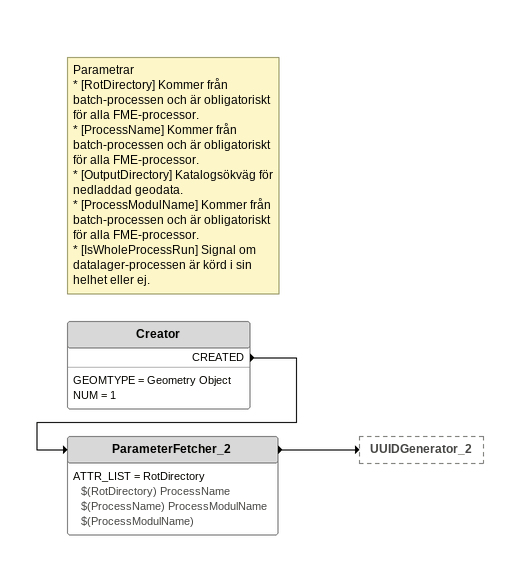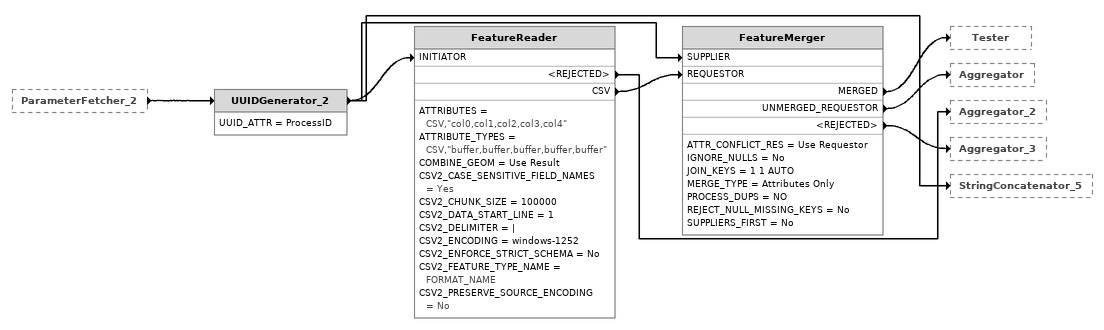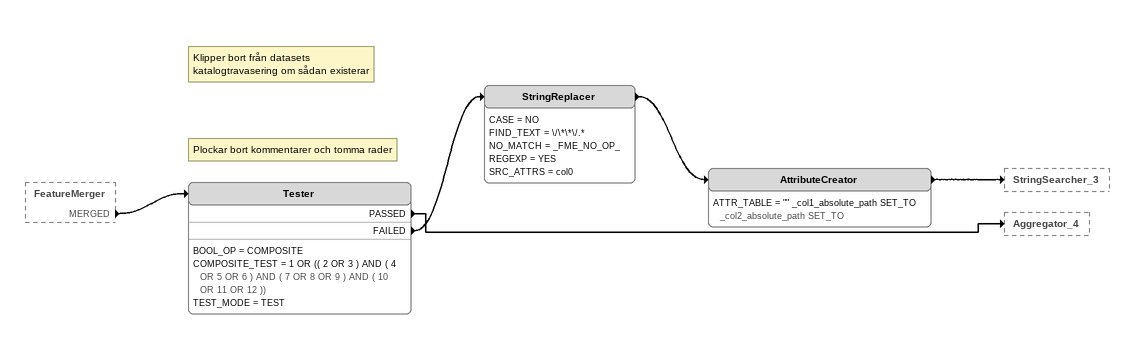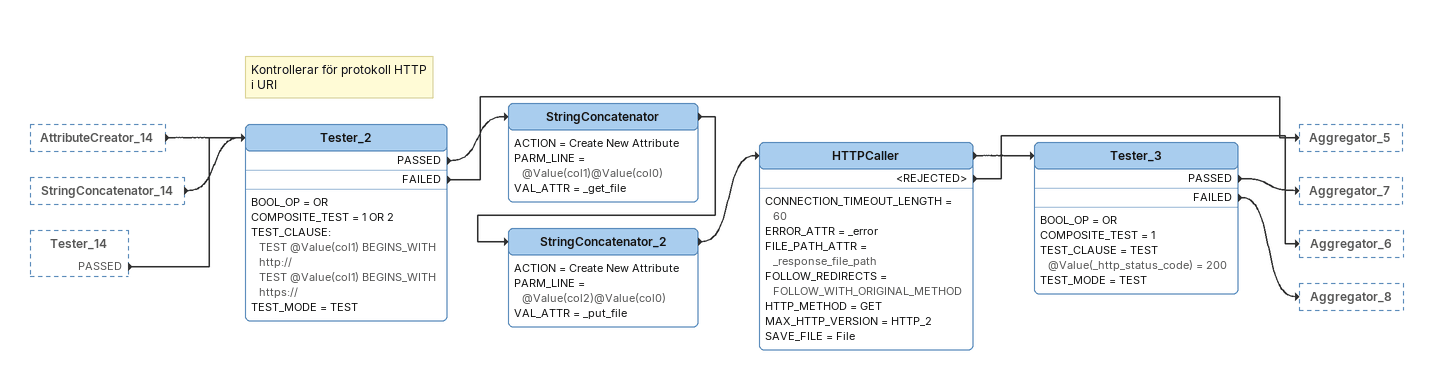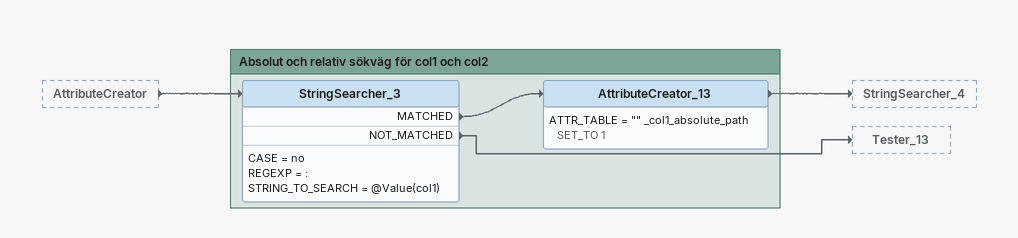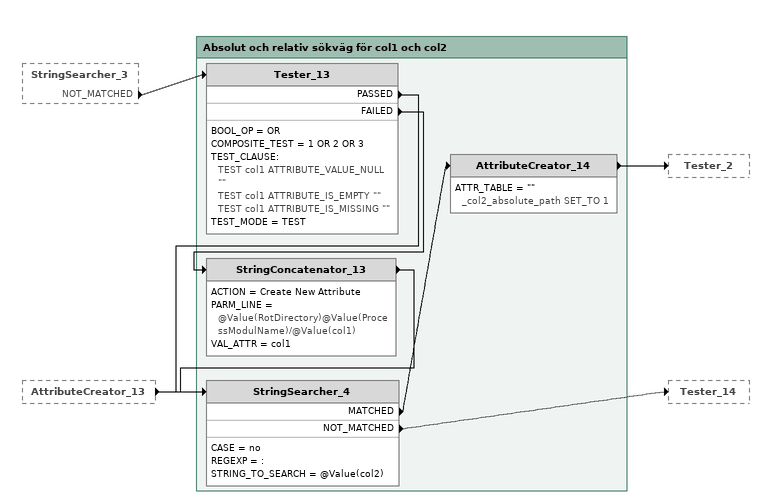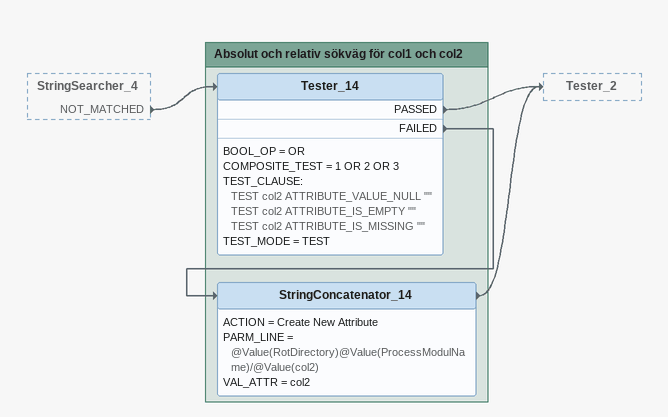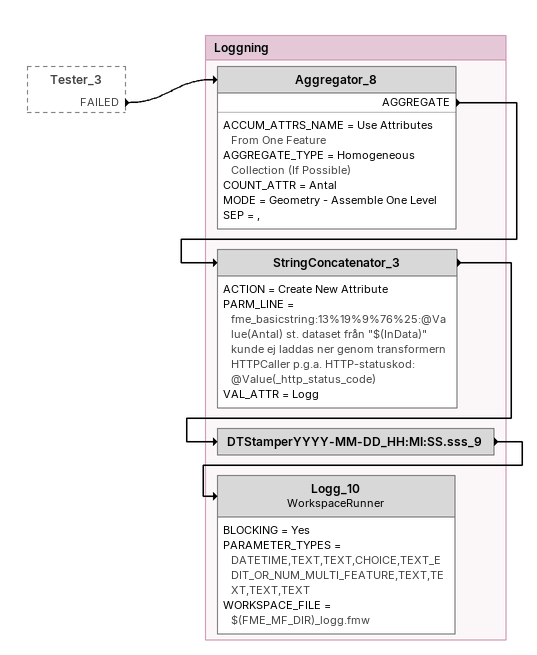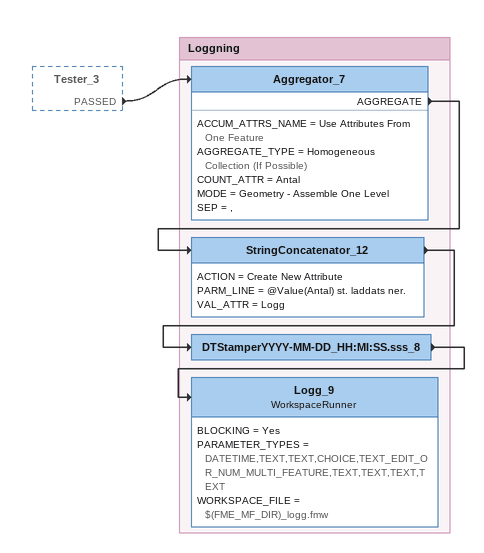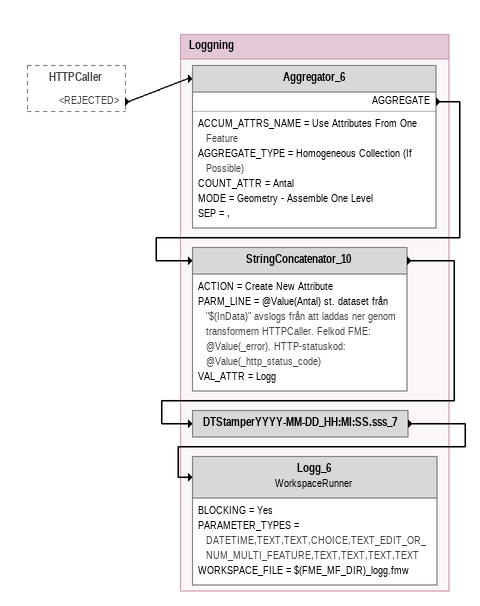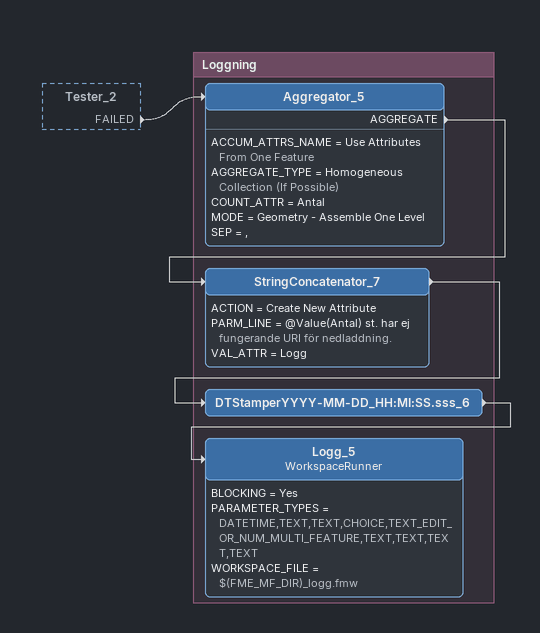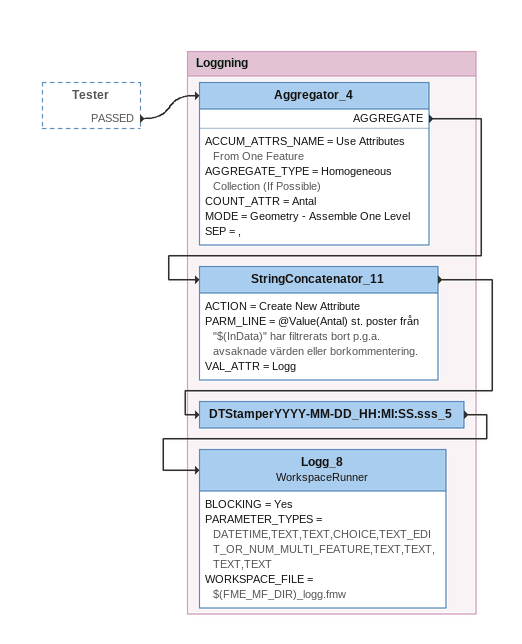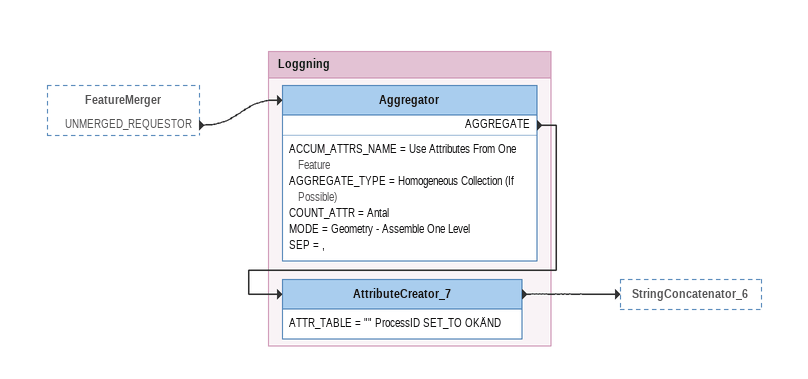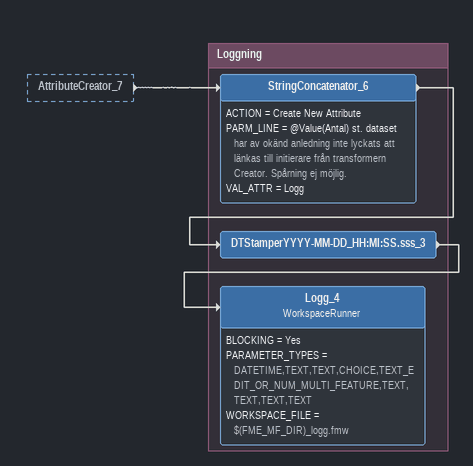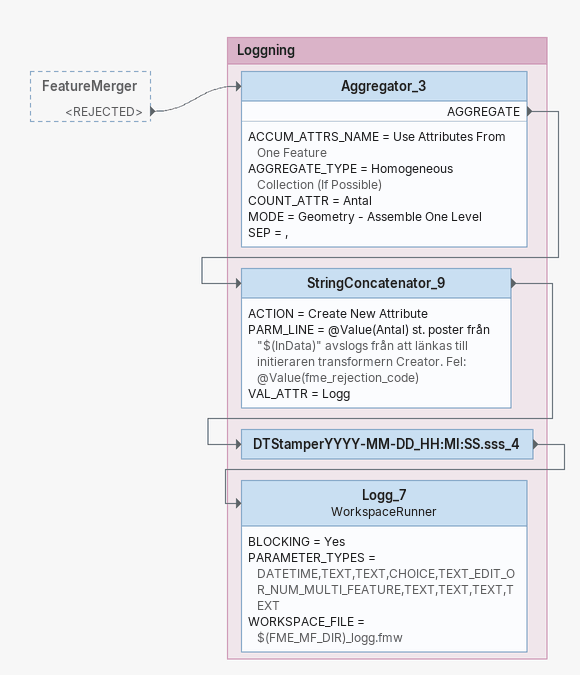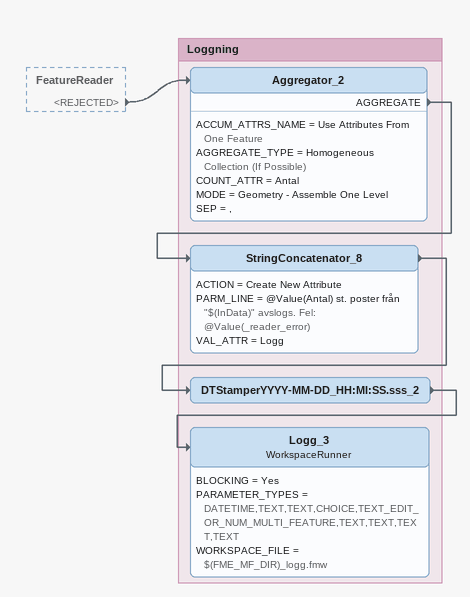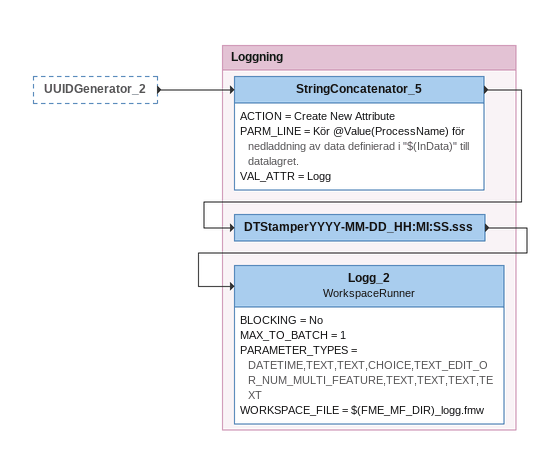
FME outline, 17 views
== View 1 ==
Note: Parametrar / * [RotDirectory] Kommer från batch-processen och är obligatoriskt för alla FME-processor. / * [ProcessName] Kommer från batch-processen och är obligatoriskt för alla FME-processor. / * [OutputDirectory] Katalogsökväg för nedladdad geodata. / * [ProcessModulName] Kommer från batch-processen och är obligatoriskt för alla FME-processor. / * [IsWholeProcessRun] Signal om datalager-processen är körd i sin helhet eller ej.
Creator
    GEOMTYPE = Geometry Object
    NUM = 1
    CREATED -> ParameterFetcher_2
ParameterFetcher_2
    ATTR_LIST = RotDirectory $(RotDirectory) ProcessName $(ProcessName) ProcessModulName $(ProcessModulName)
    -> UUIDGenerator_2

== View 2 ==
ParameterFetcher_2 [outside]
    -> UUIDGenerator_2
UUIDGenerator_2
    UUID_ATTR = ProcessID
    -> FeatureMerger [SUPPLIER]
    -> StringConcatenator_5
    -> FeatureReader [INITIATOR]
FeatureReader
    ATTRIBUTES = CSV,"col0,col1,col2,col3,col4"
    ATTRIBUTE_TYPES = CSV,"buffer,buffer,buffer,buffer,buffer"
    COMBINE_GEOM = Use Result
    CSV2_CASE_SENSITIVE_FIELD_NAMES = Yes
    CSV2_CHUNK_SIZE = 100000
    CSV2_DATA_START_LINE = 1
    CSV2_DELIMITER = |
    CSV2_ENCODING = windows-1252
    CSV2_ENFORCE_STRICT_SCHEMA = No
    CSV2_FEATURE_TYPE_NAME = FORMAT_NAME
    CSV2_PRESERVE_SOURCE_ENCODING = No
    <REJECTED> -> Aggregator_2
    CSV -> FeatureMerger [REQUESTOR]
FeatureMerger
    ATTR_CONFLICT_RES = Use Requestor
    IGNORE_NULLS = No
    JOIN_KEYS = 1 1 AUTO
    MERGE_TYPE = Attributes Only
    PROCESS_DUPS = NO
    REJECT_NULL_MISSING_KEYS = No
    SUPPLIERS_FIRST = No
    MERGED -> Tester
    UNMERGED_REQUESTOR -> Aggregator
    <REJECTED> -> Aggregator_3

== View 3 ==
FeatureMerger [outside]
    MERGED -> Tester
Note: Plockar bort kommentarer och tomma rader
Tester
    BOOL_OP = COMPOSITE
    COMPOSITE_TEST = 1 OR (( 2 OR 3 ) AND ( 4 OR 5 OR 6 ) AND ( 7 OR 8 OR 9 ) AND ( 10 OR 11 OR 12 ))
    TEST_MODE = TEST
    PASSED -> Aggregator_4
    FAILED -> StringReplacer
Note: Klipper bort från datasets / katalogtravasering om sådan existerar
StringReplacer
    CASE = NO
    FIND_TEXT = \/\*\*\/.*
    NO_MATCH = _FME_NO_OP_
    REGEXP = YES
    SRC_ATTRS = col0
    -> AttributeCreator
AttributeCreator
    ATTR_TABLE = "" _col1_absolute_path SET_TO   _col2_absolute_path SET_TO
    -> StringSearcher_3

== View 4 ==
AttributeCreator_14 [outside]
    -> Tester_2
StringConcatenator_14 [outside]
    -> Tester_2
Tester_14 [outside]
    PASSED -> Tester_2
Note: Kontrollerar för protokoll HTTP / i URI
Tester_2
    BOOL_OP = OR
    COMPOSITE_TEST = 1 OR 2
    TEST_CLAUSE:
      TEST @Value(col1) BEGINS_WITH http://
      TEST @Value(col1) BEGINS_WITH https://
    TEST_MODE = TEST
    PASSED -> StringConcatenator
    FAILED -> Aggregator_5
StringConcatenator
    ACTION = Create New Attribute
    PARM_LINE = @Value(col1)@Value(col0)
    VAL_ATTR = _get_file
    -> StringConcatenator_2
StringConcatenator_2
    ACTION = Create New Attribute
    PARM_LINE = @Value(col2)@Value(col0)
    VAL_ATTR = _put_file
    -> HTTPCaller
HTTPCaller
    CONNECTION_TIMEOUT_LENGTH = 60
    ERROR_ATTR = _error
    FILE_PATH_ATTR = _response_file_path
    FOLLOW_REDIRECTS = FOLLOW_WITH_ORIGINAL_METHOD
    HTTP_METHOD = GET
    MAX_HTTP_VERSION = HTTP_2
    SAVE_FILE = File
    -> Tester_3
    <REJECTED> -> Aggregator_6
Tester_3
    BOOL_OP = OR
    COMPOSITE_TEST = 1
    TEST_CLAUSE = TEST @Value(_http_status_code) = 200
    TEST_MODE = TEST
    PASSED -> Aggregator_7
    FAILED -> Aggregator_8

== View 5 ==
AttributeCreator [outside]
    -> StringSearcher_3

Bookmark: Absolut och relativ sökväg för col1 och col2
StringSearcher_3
    CASE = no
    REGEXP = :
    STRING_TO_SEARCH = @Value(col1)
    MATCHED -> AttributeCreator_13
    NOT_MATCHED -> Tester_13
AttributeCreator_13
    ATTR_TABLE = "" _col1_absolute_path SET_TO 1
    -> StringSearcher_4

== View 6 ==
StringSearcher_3 [outside]
    NOT_MATCHED -> Tester_13
AttributeCreator_13 [outside]
    -> StringSearcher_4

Bookmark: Absolut och relativ sökväg för col1 och col2
Tester_13
    BOOL_OP = OR
    COMPOSITE_TEST = 1 OR 2 OR 3
    TEST_CLAUSE:
      TEST col1 ATTRIBUTE_VALUE_NULL ""
      TEST col1 ATTRIBUTE_IS_EMPTY ""
      TEST col1 ATTRIBUTE_IS_MISSING ""
    TEST_MODE = TEST
    PASSED -> StringSearcher_4
    FAILED -> StringConcatenator_13
StringConcatenator_13
    ACTION = Create New Attribute
    PARM_LINE = @Value(RotDirectory)@Value(ProcessModulName)/@Value(col1)
    VAL_ATTR = col1
    -> StringSearcher_4
StringSearcher_4
    CASE = no
    REGEXP = :
    STRING_TO_SEARCH = @Value(col2)
    MATCHED -> AttributeCreator_14
    NOT_MATCHED -> Tester_14
AttributeCreator_14
    ATTR_TABLE = "" _col2_absolute_path SET_TO 1
    -> Tester_2

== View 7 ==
StringSearcher_4 [outside]
    NOT_MATCHED -> Tester_14

Bookmark: Absolut och relativ sökväg för col1 och col2
Tester_14
    BOOL_OP = OR
    COMPOSITE_TEST = 1 OR 2 OR 3
    TEST_CLAUSE:
      TEST col2 ATTRIBUTE_VALUE_NULL ""
      TEST col2 ATTRIBUTE_IS_EMPTY ""
      TEST col2 ATTRIBUTE_IS_MISSING ""
    TEST_MODE = TEST
    PASSED -> Tester_2
    FAILED -> StringConcatenator_14
StringConcatenator_14
    ACTION = Create New Attribute
    PARM_LINE = @Value(RotDirectory)@Value(ProcessModulName)/@Value(col2)
    VAL_ATTR = col2
    -> Tester_2

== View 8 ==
Tester_3 [outside]
    FAILED -> Aggregator_8

Bookmark: Loggning
Aggregator_8
    ACCUM_ATTRS_NAME = Use Attributes From One Feature
    AGGREGATE_TYPE = Homogeneous Collection (If Possible)
    COUNT_ATTR = Antal
    MODE = Geometry - Assemble One Level
    SEP = ,
    AGGREGATE -> StringConcatenator_3
StringConcatenator_3
    ACTION = Create New Attribute
    PARM_LINE = fme_basicstring:13%19%9%76%25:@Value(Antal) st. dataset från "$(InData)" kunde ej laddas ner genom transformern HTTPCaller p.g.a. HTTP-statuskod:  @Value(_http_status_code)
    VAL_ATTR = Logg
    -> DTStamperYYYY-MM-DD_HH:MI:SS.sss_9
DTStamperYYYY-MM-DD_HH:MI:SS.sss_9
    -> Logg_10
Logg_10: WorkspaceRunner
    BLOCKING = Yes
    PARAMETER_TYPES = DATETIME,TEXT,TEXT,CHOICE,TEXT_EDIT_OR_NUM_MULTI_FEATURE,TEXT,TEXT,TEXT,TEXT
    WORKSPACE_FILE = $(FME_MF_DIR)_logg.fmw

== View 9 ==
Tester_3 [outside]
    PASSED -> Aggregator_7

Bookmark: Loggning
Aggregator_7
    ACCUM_ATTRS_NAME = Use Attributes From One Feature
    AGGREGATE_TYPE = Homogeneous Collection (If Possible)
    COUNT_ATTR = Antal
    MODE = Geometry - Assemble One Level
    SEP = ,
    AGGREGATE -> StringConcatenator_12
StringConcatenator_12
    ACTION = Create New Attribute
    PARM_LINE = @Value(Antal) st. laddats ner.
    VAL_ATTR = Logg
    -> DTStamperYYYY-MM-DD_HH:MI:SS.sss_8
DTStamperYYYY-MM-DD_HH:MI:SS.sss_8
    -> Logg_9
Logg_9: WorkspaceRunner
    BLOCKING = Yes
    PARAMETER_TYPES = DATETIME,TEXT,TEXT,CHOICE,TEXT_EDIT_OR_NUM_MULTI_FEATURE,TEXT,TEXT,TEXT,TEXT
    WORKSPACE_FILE = $(FME_MF_DIR)_logg.fmw

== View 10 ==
HTTPCaller [outside]
    <REJECTED> -> Aggregator_6

Bookmark: Loggning
Aggregator_6
    ACCUM_ATTRS_NAME = Use Attributes From One Feature
    AGGREGATE_TYPE = Homogeneous Collection (If Possible)
    COUNT_ATTR = Antal
    MODE = Geometry - Assemble One Level
    SEP = ,
    AGGREGATE -> StringConcatenator_10
StringConcatenator_10
    ACTION = Create New Attribute
    PARM_LINE = @Value(Antal) st. dataset från "$(InData)" avslogs från att laddas ner genom transformern HTTPCaller. Felkod FME: @Value(_error). HTTP-statuskod: @Value(_http_status_code)
    VAL_ATTR = Logg
    -> DTStamperYYYY-MM-DD_HH:MI:SS.sss_7
DTStamperYYYY-MM-DD_HH:MI:SS.sss_7
    -> Logg_6
Logg_6: WorkspaceRunner
    BLOCKING = Yes
    PARAMETER_TYPES = DATETIME,TEXT,TEXT,CHOICE,TEXT_EDIT_OR_NUM_MULTI_FEATURE,TEXT,TEXT,TEXT,TEXT
    WORKSPACE_FILE = $(FME_MF_DIR)_logg.fmw

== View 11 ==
Tester_2 [outside]
    FAILED -> Aggregator_5

Bookmark: Loggning
Aggregator_5
    ACCUM_ATTRS_NAME = Use Attributes From One Feature
    AGGREGATE_TYPE = Homogeneous Collection (If Possible)
    COUNT_ATTR = Antal
    MODE = Geometry - Assemble One Level
    SEP = ,
    AGGREGATE -> StringConcatenator_7
StringConcatenator_7
    ACTION = Create New Attribute
    PARM_LINE = @Value(Antal) st. har ej fungerande URI för nedladdning.
    VAL_ATTR = Logg
    -> DTStamperYYYY-MM-DD_HH:MI:SS.sss_6
DTStamperYYYY-MM-DD_HH:MI:SS.sss_6
    -> Logg_5
Logg_5: WorkspaceRunner
    BLOCKING = Yes
    PARAMETER_TYPES = DATETIME,TEXT,TEXT,CHOICE,TEXT_EDIT_OR_NUM_MULTI_FEATURE,TEXT,TEXT,TEXT,TEXT
    WORKSPACE_FILE = $(FME_MF_DIR)_logg.fmw

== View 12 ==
Tester [outside]
    PASSED -> Aggregator_4

Bookmark: Loggning
Aggregator_4
    ACCUM_ATTRS_NAME = Use Attributes From One Feature
    AGGREGATE_TYPE = Homogeneous Collection (If Possible)
    COUNT_ATTR = Antal
    MODE = Geometry - Assemble One Level
    SEP = ,
    AGGREGATE -> StringConcatenator_11
StringConcatenator_11
    ACTION = Create New Attribute
    PARM_LINE = @Value(Antal) st. poster från "$(InData)" har filtrerats bort p.g.a. avsaknade värden eller borkommentering.
    VAL_ATTR = Logg
    -> DTStamperYYYY-MM-DD_HH:MI:SS.sss_5
DTStamperYYYY-MM-DD_HH:MI:SS.sss_5
    -> Logg_8
Logg_8: WorkspaceRunner
    BLOCKING = Yes
    PARAMETER_TYPES = DATETIME,TEXT,TEXT,CHOICE,TEXT_EDIT_OR_NUM_MULTI_FEATURE,TEXT,TEXT,TEXT,TEXT
    WORKSPACE_FILE = $(FME_MF_DIR)_logg.fmw

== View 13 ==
FeatureMerger [outside]
    UNMERGED_REQUESTOR -> Aggregator

Bookmark: Loggning
Aggregator
    ACCUM_ATTRS_NAME = Use Attributes From One Feature
    AGGREGATE_TYPE = Homogeneous Collection (If Possible)
    COUNT_ATTR = Antal
    MODE = Geometry - Assemble One Level
    SEP = ,
    AGGREGATE -> AttributeCreator_7
AttributeCreator_7
    ATTR_TABLE = "" ProcessID SET_TO OKÄND
    -> StringConcatenator_6

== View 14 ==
AttributeCreator_7 [outside]
    -> StringConcatenator_6

Bookmark: Loggning
StringConcatenator_6
    ACTION = Create New Attribute
    PARM_LINE = @Value(Antal) st. dataset har av okänd anledning inte lyckats att länkas till initierare från transformern Creator. Spårning ej möjlig.
    VAL_ATTR = Logg
    -> DTStamperYYYY-MM-DD_HH:MI:SS.sss_3
DTStamperYYYY-MM-DD_HH:MI:SS.sss_3
    -> Logg_4
Logg_4: WorkspaceRunner
    BLOCKING = Yes
    PARAMETER_TYPES = DATETIME,TEXT,TEXT,CHOICE,TEXT_EDIT_OR_NUM_MULTI_FEATURE,TEXT,TEXT,TEXT,TEXT
    WORKSPACE_FILE = $(FME_MF_DIR)_logg.fmw

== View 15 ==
FeatureMerger [outside]
    <REJECTED> -> Aggregator_3

Bookmark: Loggning
Aggregator_3
    ACCUM_ATTRS_NAME = Use Attributes From One Feature
    AGGREGATE_TYPE = Homogeneous Collection (If Possible)
    COUNT_ATTR = Antal
    MODE = Geometry - Assemble One Level
    SEP = ,
    AGGREGATE -> StringConcatenator_9
StringConcatenator_9
    ACTION = Create New Attribute
    PARM_LINE = @Value(Antal) st. poster från "$(InData)" avslogs från att länkas till initieraren transformern Creator. Fel: @Value(fme_rejection_code)
    VAL_ATTR = Logg
    -> DTStamperYYYY-MM-DD_HH:MI:SS.sss_4
DTStamperYYYY-MM-DD_HH:MI:SS.sss_4
    -> Logg_7
Logg_7: WorkspaceRunner
    BLOCKING = Yes
    PARAMETER_TYPES = DATETIME,TEXT,TEXT,CHOICE,TEXT_EDIT_OR_NUM_MULTI_FEATURE,TEXT,TEXT,TEXT,TEXT
    WORKSPACE_FILE = $(FME_MF_DIR)_logg.fmw

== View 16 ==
FeatureReader [outside]
    <REJECTED> -> Aggregator_2

Bookmark: Loggning
Aggregator_2
    ACCUM_ATTRS_NAME = Use Attributes From One Feature
    AGGREGATE_TYPE = Homogeneous Collection (If Possible)
    COUNT_ATTR = Antal
    MODE = Geometry - Assemble One Level
    SEP = ,
    AGGREGATE -> StringConcatenator_8
StringConcatenator_8
    ACTION = Create New Attribute
    PARM_LINE = @Value(Antal) st. poster från "$(InData)" avslogs. Fel: @Value(_reader_error)
    VAL_ATTR = Logg
    -> DTStamperYYYY-MM-DD_HH:MI:SS.sss_2
DTStamperYYYY-MM-DD_HH:MI:SS.sss_2
    -> Logg_3
Logg_3: WorkspaceRunner
    BLOCKING = Yes
    PARAMETER_TYPES = DATETIME,TEXT,TEXT,CHOICE,TEXT_EDIT_OR_NUM_MULTI_FEATURE,TEXT,TEXT,TEXT,TEXT
    WORKSPACE_FILE = $(FME_MF_DIR)_logg.fmw

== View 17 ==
UUIDGenerator_2 [outside]
    -> StringConcatenator_5

Bookmark: Loggning
StringConcatenator_5
    ACTION = Create New Attribute
    PARM_LINE = Kör @Value(ProcessName) för nedladdning av data definierad i "$(InData)" till datalagret.
    VAL_ATTR = Logg
    -> DTStamperYYYY-MM-DD_HH:MI:SS.sss
DTStamperYYYY-MM-DD_HH:MI:SS.sss
    -> Logg_2
Logg_2: WorkspaceRunner
    BLOCKING = No
    MAX_TO_BATCH = 1
    PARAMETER_TYPES = DATETIME,TEXT,TEXT,CHOICE,TEXT_EDIT_OR_NUM_MULTI_FEATURE,TEXT,TEXT,TEXT,TEXT
    WORKSPACE_FILE = $(FME_MF_DIR)_logg.fmw
